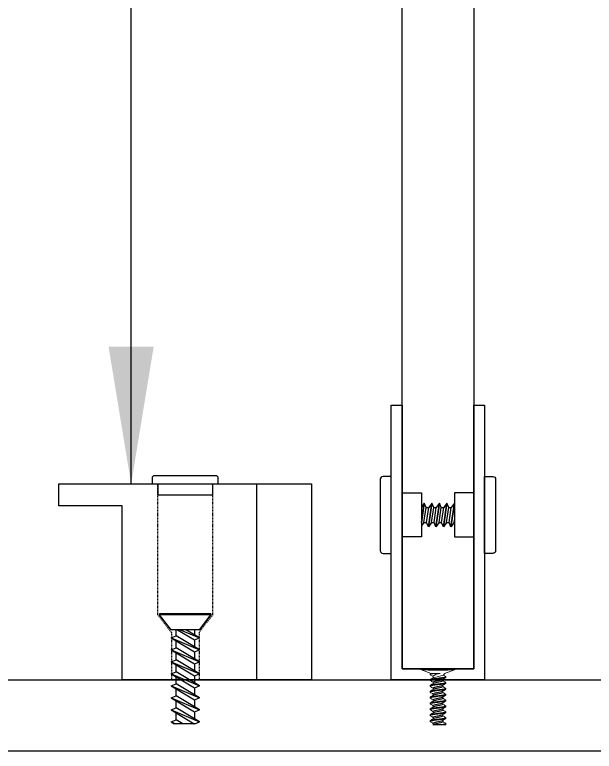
# Model space of a CAD drawing. Header units: inches. Extents: x 129892 to 140765, y 18172 to 24435.
# Drawn here: x 133963.4 to 134068.8, y 22512 to 22646 of the extents above; entities that cross this region are included whole.
import ezdxf

# ---------------------------------------------------------------- set-up
doc = ezdxf.new("R2010")
doc.units = ezdxf.units.IN
doc.header["$MEASUREMENT"] = 0
doc.linetypes.add('HIDDEN', pattern=[0.375, 0.25, -0.125])
doc.layers.add('01', color=7, linetype='Continuous')
doc.styles.add('JD', font='dim.shx', dxfattribs={"height": 35})
doc.dimstyles.new('JD DIM', dxfattribs={"dimtxt": 50, "dimasz": 15, "dimexe": 20, "dimexo": 20, "dimgap": 10, "dimtad": 1, "dimdec": 0, "dimtxsty": 'JD', "dimblk": 'OBLIQUE', "dimcen": 2.5, "dimclrd": 1, "dimclre": 1, "dimclrt": 1, "dimadec": 0, "dimazin": 0, "dimtfac": 1, "dimtdec": 0, "dimtofl": 0, "dimtmove": 0, "dimatfit": 3, "dimfxl": 0, "dimlwd": 25, "dimarcsym": 0})

# ---------------------------------------------------------------- blocks, each defined once
blk = doc.blocks.new('A$C7E8D36A7')
for p, q in [((7.95, 21.39), (7.5, 22.01)), ((7.5, 18), (7.5, 22)), ((7.5, 18), (7.5, 22)), ((8.75, 22.17), (8.41, 21.39)), ((9.39, 17.84), (8.75, 22.17)), ((8.75, 22.17), (9.39, 17.84)), ((9.32, 21.39), (8.75, 22.17)), ((10.12, 22.17), (9.78, 21.39)), ((10.76, 17.84), (10.12, 22.17)), ((10.12, 22.17), (10.76, 17.84)), ((10.69, 21.39), (10.12, 22.17)), ((11.49, 22.17), (11.15, 21.39)), ((12.13, 17.84), (11.49, 22.17)), ((11.49, 22.17), (12.13, 17.84)), ((12.06, 21.39), (11.49, 22.17)), ((12.85, 22.17), (12.52, 21.39)), ((13.49, 17.84), (12.85, 22.17)), ((12.85, 22.17), (13.49, 17.84)), ((13.42, 21.39), (12.85, 22.17)), ((13.5, 18), (13.5, 22)), ((8.02, 17.84), (7.5, 21.36)), ((7.5, 21.36), (8.02, 17.84)), ((7.95, 21.39), (8.41, 21.39)), ((7.95, 21.38), (8.36, 18.63)), ((8.41, 21.39), (8.81, 18.63)), ((9.32, 21.39), (9.78, 21.39)), ((9.32, 21.38), (9.73, 18.63)), ((9.78, 21.39), (10.18, 18.63)), ((10.69, 21.39), (11.15, 21.39)), ((10.69, 21.38), (11.1, 18.63)), ((11.15, 21.39), (11.55, 18.63)), ((12.06, 21.39), (12.52, 21.39)), ((12.06, 21.38), (12.47, 18.63)), ((12.52, 21.39), (12.92, 18.63)), ((13.42, 21.39), (13.5, 21.39)), ((13.43, 21.38), (13.5, 20.89)), ((8.02, 17.84), (7.5, 18.56)), ((8.36, 18.63), (8.02, 17.84)), ((8.36, 18.63), (8.81, 18.63)), ((9.39, 17.84), (8.81, 18.63)), ((9.73, 18.63), (9.39, 17.84)), ((9.73, 18.63), (10.18, 18.63)), ((10.76, 17.84), (10.18, 18.63)), ((11.1, 18.63), (10.76, 17.84)), ((11.1, 18.63), (11.55, 18.63)), ((12.13, 17.84), (11.55, 18.63)), ((12.47, 18.63), (12.13, 17.84)), ((12.47, 18.63), (12.92, 18.63)), ((13.49, 17.84), (12.92, 18.63)), ((13.5, 17.86), (13.49, 17.84))]:
    blk.add_line(p, q)
blk.add_lwpolyline([(4, 0), (4, 48), (17, 48), (17, 0), (19, 0), (19, 50), (2, 50), (2, 0)], close=True)
for points in [[(0, 13.5), (0, 26.5, -0.414214), (0.5, 27), (2, 27), (2, 13), (0.5, 13, -0.414214)], [(21, 13.5), (21, 26.5, 0.414214), (20.5, 27), (19, 27), (19, 13), (20.5, 13, 0.414214)]]:
    blk.add_lwpolyline(points, format="xyb", close=True)
for points in [[(4, 16), (7.5, 16), (7.5, 24), (4, 24)], [(17, 16), (13.5, 16), (13.5, 24), (17, 24)]]:
    blk.add_lwpolyline(points)
blk = doc.blocks.new('A$C71D55C7C')
at = {"color": 7, "linetype": 'Continuous', "lineweight": 15}
for p, q in [((0, 10), (1.78, 9.37)), ((4.22, 9.37), (6, 10)), ((1.57, 9.3), (1.57, 9.17)), ((1.57, 8.23), (1.57, 8.1)), ((1.68, 9.37), (1.65, 9.37)), ((1.68, 9.37), (2.46, 9.37)), ((2.46, 9.37), (3.38, 9.37)), ((3.86, 8.03), (3.86, 8.27)), ((4.43, 8.63), (4.43, 8.77)), ((1.57, 7.17), (1.57, 7.03)), ((2.14, 7.77), (2.14, 7.53)), ((3.86, 6.97), (3.86, 7.21)), ((4.43, 7.57), (4.43, 7.7)), ((1.57, 6.1), (1.57, 5.97)), ((2.14, 6.7), (2.14, 6.46)), ((2.14, 5.63), (2.14, 5.39)), ((3.86, 5.9), (3.86, 6.14)), ((4.43, 6.5), (4.43, 6.63)), ((4.43, 5.43), (4.43, 5.57)), ((1.57, 5.03), (1.57, 4.9)), ((2.14, 4.57), (2.14, 4.33)), ((3.86, 4.83), (3.86, 5.07)), ((4.43, 4.37), (4.43, 4.5)), ((1.57, 3.97), (1.57, 3.83)), ((1.57, 2.9), (1.57, 2.77)), ((2.14, 3.5), (2.14, 3.26)), ((3.86, 3.77), (3.86, 4.01)), ((3.86, 2.7), (3.86, 2.94)), ((4.43, 3.3), (4.43, 3.43)), ((1.57, 1.83), (1.57, 1.7)), ((2.14, 2.43), (2.14, 2.19)), ((2.14, 1.37), (2.14, 1.12)), ((3.86, 1.63), (3.86, 1.87)), ((4.43, 2.23), (4.43, 2.37)), ((1.57, 0.76), (1.57, 0.63)), ((2.14, 0.3), (2.14, 0.06)), ((3.86, 0.56), (3.86, 0.81)), ((4.43, 1.16), (4.43, 1.3)), ((4.43, 0.1), (4.43, 0.23))]:
    blk.add_line(p, q, dxfattribs=at)
blk.add_lwpolyline([(0.25, 10.2), (5.75, 10.2), (6, 10.1), (6, 10), (0, 10), (0, 10.1)], close=True)
for points in [[(1.23, 10), (4.77, 10)], [(4.29, 0), (2.05, 0)]]:
    blk.add_lwpolyline(points)
at = {"color": 7, "linetype": 'Continuous', "lineweight": 15, "flags": 128}
for points in [[(4.4, 7.73), (4.41, 7.73), (4.42, 7.72), (4.43, 7.71), (4.43, 7.71), (4.43, 7.7), (4.43, 7.69), (4.43, 7.69), (4.42, 7.68), (4.41, 7.67), (4.4, 7.67), (4.39, 7.66), (4.38, 7.65), (4.36, 7.65), (4.34, 7.64), (4.32, 7.63), (4.3, 7.63), (4.27, 7.62), (4.24, 7.61), (4.21, 7.6), (4.17, 7.59), (4.13, 7.59), (4.09, 7.58), (4.05, 7.57), (4.01, 7.56), (3.97, 7.56), (3.92, 7.55), (3.88, 7.54), (3.83, 7.54), (3.78, 7.53), (3.73, 7.52), (3.68, 7.52), (3.62, 7.51), (3.55, 7.5), (3.49, 7.49), (3.43, 7.49), (3.37, 7.48), (3.31, 7.47), (3.25, 7.46), (3.19, 7.46), (3.13, 7.45), (3.06, 7.44), (3, 7.43), (2.94, 7.42), (2.88, 7.42), (2.82, 7.41), (2.76, 7.4), (2.7, 7.4), (2.64, 7.39), (2.59, 7.38), (2.54, 7.37), (2.49, 7.37), (2.43, 7.36), (2.39, 7.36), (2.33, 7.35), (2.28, 7.34), (2.23, 7.34), (2.18, 7.33), (2.13, 7.32), (2.08, 7.32), (2.04, 7.31), (1.99, 7.3), (1.95, 7.29), (1.91, 7.29), (1.87, 7.28), (1.84, 7.27), (1.8, 7.26), (1.77, 7.26), (1.74, 7.25), (1.72, 7.24), (1.69, 7.24), (1.67, 7.23), (1.65, 7.22), (1.63, 7.21), (1.61, 7.21), (1.6, 7.2), (1.59, 7.19), (1.58, 7.19), (1.57, 7.18), (1.57, 7.17), (1.57, 7.17), (1.57, 7.17)], [(4.4, 6.66), (4.41, 6.66), (4.42, 6.65), (4.43, 6.65), (4.43, 6.64), (4.43, 6.63), (4.43, 6.63), (4.43, 6.62), (4.42, 6.61), (4.41, 6.61), (4.4, 6.6), (4.39, 6.59), (4.38, 6.59), (4.36, 6.58), (4.34, 6.57), (4.32, 6.57), (4.3, 6.56), (4.27, 6.55), (4.24, 6.54), (4.21, 6.53), (4.17, 6.53), (4.13, 6.52), (4.09, 6.51), (4.05, 6.5), (4.01, 6.5), (3.97, 6.49), (3.92, 6.48), (3.88, 6.48), (3.83, 6.47), (3.78, 6.46), (3.73, 6.46), (3.68, 6.45), (3.62, 6.44), (3.55, 6.43), (3.49, 6.43), (3.43, 6.42), (3.37, 6.41), (3.31, 6.4), (3.25, 6.4), (3.19, 6.39), (3.13, 6.38), (3.06, 6.37), (3, 6.37), (2.94, 6.36), (2.88, 6.35), (2.82, 6.34), (2.76, 6.34), (2.7, 6.33), (2.64, 6.32), (2.59, 6.31), (2.54, 6.31), (2.49, 6.3), (2.43, 6.3), (2.39, 6.29), (2.33, 6.28), (2.28, 6.28), (2.23, 6.27), (2.18, 6.26), (2.13, 6.26), (2.08, 6.25), (2.04, 6.24), (1.99, 6.23), (1.95, 6.23), (1.91, 6.22), (1.87, 6.21), (1.84, 6.21), (1.8, 6.2), (1.77, 6.19), (1.74, 6.18), (1.72, 6.18), (1.69, 6.17), (1.67, 6.16), (1.65, 6.16), (1.63, 6.15), (1.61, 6.14), (1.6, 6.13), (1.59, 6.13), (1.58, 6.12), (1.57, 6.11), (1.57, 6.11), (1.57, 6.1), (1.57, 6.1)], [(4.4, 5.6), (4.41, 5.59), (4.42, 5.59), (4.43, 5.58), (4.43, 5.57), (4.43, 5.57), (4.43, 5.56), (4.43, 5.55), (4.42, 5.55), (4.41, 5.54), (4.4, 5.53), (4.39, 5.53), (4.38, 5.52), (4.36, 5.51), (4.34, 5.51), (4.32, 5.5), (4.3, 5.49), (4.27, 5.48), (4.24, 5.48), (4.21, 5.47), (4.17, 5.46), (4.13, 5.45), (4.09, 5.44), (4.05, 5.44), (4.01, 5.43), (3.97, 5.42), (3.92, 5.42), (3.88, 5.41), (3.83, 5.4), (3.78, 5.4), (3.73, 5.39), (3.68, 5.38), (3.62, 5.38), (3.55, 5.37), (3.49, 5.36), (3.43, 5.35), (3.37, 5.35), (3.31, 5.34), (3.25, 5.33), (3.19, 5.32), (3.13, 5.31), (3.06, 5.31), (3, 5.3), (2.94, 5.29), (2.88, 5.28), (2.82, 5.28), (2.76, 5.27), (2.7, 5.26), (2.64, 5.25), (2.59, 5.25), (2.54, 5.24), (2.49, 5.23), (2.43, 5.23), (2.39, 5.22), (2.33, 5.22), (2.28, 5.21), (2.23, 5.2), (2.18, 5.2), (2.13, 5.19), (2.08, 5.18), (2.04, 5.18), (1.99, 5.17), (1.95, 5.16), (1.91, 5.15), (1.87, 5.15), (1.84, 5.14), (1.8, 5.13), (1.77, 5.12), (1.74, 5.12), (1.72, 5.11), (1.69, 5.1), (1.67, 5.1), (1.65, 5.09), (1.63, 5.08), (1.61, 5.07), (1.6, 5.07), (1.59, 5.06), (1.58, 5.05), (1.57, 5.05), (1.57, 5.04), (1.57, 5.03), (1.57, 5.03)], [(4.4, 4.53), (4.41, 4.53), (4.42, 4.52), (4.43, 4.51), (4.43, 4.51), (4.43, 4.5), (4.43, 4.49), (4.43, 4.49), (4.42, 4.48), (4.41, 4.47), (4.4, 4.47), (4.39, 4.46), (4.38, 4.45), (4.36, 4.45), (4.34, 4.44), (4.32, 4.43), (4.3, 4.42), (4.27, 4.42), (4.24, 4.41), (4.21, 4.4), (4.17, 4.39), (4.13, 4.39), (4.09, 4.38), (4.05, 4.37), (4.01, 4.36), (3.97, 4.36), (3.92, 4.35), (3.88, 4.34), (3.83, 4.34), (3.78, 4.33), (3.73, 4.32), (3.68, 4.32), (3.62, 4.31), (3.55, 4.3), (3.49, 4.29), (3.43, 4.29), (3.37, 4.28), (3.31, 4.27), (3.25, 4.26), (3.19, 4.26), (3.13, 4.25), (3.06, 4.24), (3, 4.23), (2.94, 4.22), (2.88, 4.22), (2.82, 4.21), (2.76, 4.2), (2.7, 4.2), (2.64, 4.19), (2.59, 4.18), (2.54, 4.17), (2.49, 4.17), (2.43, 4.16), (2.39, 4.16), (2.33, 4.15), (2.28, 4.14), (2.23, 4.14), (2.18, 4.13), (2.13, 4.12), (2.08, 4.12), (2.04, 4.11), (1.99, 4.1), (1.95, 4.09), (1.91, 4.09), (1.87, 4.08), (1.84, 4.07), (1.8, 4.06), (1.77, 4.06), (1.74, 4.05), (1.72, 4.04), (1.69, 4.04), (1.67, 4.03), (1.65, 4.02), (1.63, 4.01), (1.61, 4.01), (1.6, 4), (1.59, 3.99), (1.58, 3.99), (1.57, 3.98), (1.57, 3.97), (1.57, 3.97), (1.57, 3.97)], [(4.4, 3.46), (4.41, 3.46), (4.42, 3.45), (4.43, 3.45), (4.43, 3.44), (4.43, 3.43), (4.43, 3.43), (4.43, 3.42), (4.42, 3.41), (4.41, 3.41), (4.4, 3.4), (4.39, 3.39), (4.38, 3.39), (4.36, 3.38), (4.34, 3.37), (4.32, 3.37), (4.3, 3.36), (4.27, 3.35), (4.24, 3.34), (4.21, 3.33), (4.17, 3.33), (4.13, 3.32), (4.09, 3.31), (4.05, 3.3), (4.01, 3.3), (3.97, 3.29), (3.92, 3.28), (3.88, 3.28), (3.83, 3.27), (3.78, 3.26), (3.73, 3.26), (3.68, 3.25), (3.62, 3.24), (3.55, 3.23), (3.49, 3.23), (3.43, 3.22), (3.37, 3.21), (3.31, 3.2), (3.25, 3.2), (3.19, 3.19), (3.13, 3.18), (3.06, 3.17), (3, 3.17), (2.94, 3.16), (2.88, 3.15), (2.82, 3.14), (2.76, 3.14), (2.7, 3.13), (2.64, 3.12), (2.59, 3.11), (2.54, 3.11), (2.49, 3.1), (2.43, 3.1), (2.39, 3.09), (2.33, 3.08), (2.28, 3.08), (2.23, 3.07), (2.18, 3.06), (2.13, 3.06), (2.08, 3.05), (2.04, 3.04), (1.99, 3.03), (1.95, 3.03), (1.91, 3.02), (1.87, 3.01), (1.84, 3.01), (1.8, 3), (1.77, 2.99), (1.74, 2.98), (1.72, 2.98), (1.69, 2.97), (1.67, 2.96), (1.65, 2.96), (1.63, 2.95), (1.61, 2.94), (1.6, 2.93), (1.59, 2.93), (1.58, 2.92), (1.57, 2.91), (1.57, 2.91), (1.57, 2.9), (1.57, 2.9)], [(4.4, 2.4), (4.41, 2.39), (4.42, 2.39), (4.43, 2.38), (4.43, 2.37), (4.43, 2.37), (4.43, 2.36), (4.43, 2.35), (4.42, 2.35), (4.41, 2.34), (4.4, 2.33), (4.39, 2.33), (4.38, 2.32), (4.36, 2.31), (4.34, 2.31), (4.32, 2.3), (4.3, 2.29), (4.27, 2.28), (4.24, 2.28), (4.21, 2.27), (4.17, 2.26), (4.13, 2.25), (4.09, 2.24), (4.05, 2.24), (4.01, 2.23), (3.97, 2.22), (3.92, 2.22), (3.88, 2.21), (3.83, 2.2), (3.78, 2.2), (3.73, 2.19), (3.68, 2.18), (3.62, 2.17), (3.55, 2.17), (3.49, 2.16), (3.43, 2.15), (3.37, 2.14), (3.31, 2.14), (3.25, 2.13), (3.19, 2.12), (3.13, 2.11), (3.06, 2.11), (3, 2.1), (2.94, 2.09), (2.88, 2.08), (2.82, 2.08), (2.76, 2.07), (2.7, 2.06), (2.64, 2.05), (2.59, 2.05), (2.54, 2.04), (2.49, 2.03), (2.43, 2.03), (2.39, 2.02), (2.33, 2.02), (2.28, 2.01), (2.23, 2), (2.18, 2), (2.13, 1.99), (2.08, 1.98), (2.04, 1.97), (1.99, 1.97), (1.95, 1.96), (1.91, 1.95), (1.87, 1.95), (1.84, 1.94), (1.8, 1.93), (1.77, 1.92), (1.74, 1.92), (1.72, 1.91), (1.69, 1.9), (1.67, 1.9), (1.65, 1.89), (1.63, 1.88), (1.61, 1.87), (1.6, 1.87), (1.59, 1.86), (1.58, 1.85), (1.57, 1.84), (1.57, 1.84), (1.57, 1.83), (1.57, 1.83)], [(4.4, 1.33), (4.41, 1.33), (4.42, 1.32), (4.43, 1.31), (4.43, 1.3), (4.43, 1.3), (4.43, 1.29), (4.43, 1.29), (4.42, 1.28), (4.41, 1.27), (4.4, 1.27), (4.39, 1.26), (4.38, 1.25), (4.36, 1.25), (4.34, 1.24), (4.32, 1.23), (4.3, 1.22), (4.27, 1.22), (4.24, 1.21), (4.21, 1.2), (4.17, 1.19), (4.13, 1.19), (4.09, 1.18), (4.05, 1.17), (4.01, 1.16), (3.97, 1.16), (3.92, 1.15), (3.88, 1.14), (3.83, 1.14), (3.78, 1.13), (3.73, 1.12), (3.68, 1.12), (3.62, 1.11), (3.55, 1.1), (3.49, 1.09), (3.43, 1.09), (3.37, 1.08), (3.31, 1.07), (3.25, 1.06), (3.19, 1.06), (3.13, 1.05), (3.06, 1.04), (3, 1.03), (2.94, 1.02), (2.88, 1.02), (2.82, 1.01), (2.76, 1), (2.7, 0.99), (2.64, 0.99), (2.59, 0.98), (2.54, 0.97), (2.49, 0.97), (2.43, 0.96), (2.39, 0.96), (2.33, 0.95), (2.28, 0.94), (2.23, 0.94), (2.18, 0.93), (2.13, 0.92), (2.08, 0.92), (2.04, 0.91), (1.99, 0.9), (1.95, 0.89), (1.91, 0.89), (1.87, 0.88), (1.84, 0.87), (1.8, 0.86), (1.77, 0.86), (1.74, 0.85), (1.72, 0.84), (1.69, 0.84), (1.67, 0.83), (1.65, 0.82), (1.63, 0.81), (1.61, 0.81), (1.6, 0.8), (1.59, 0.79), (1.58, 0.78), (1.57, 0.78), (1.57, 0.77), (1.57, 0.76), (1.57, 0.76)], [(4.4, 0.26), (4.41, 0.26), (4.42, 0.25), (4.43, 0.24), (4.43, 0.24), (4.43, 0.23), (4.43, 0.23), (4.43, 0.22), (4.42, 0.21), (4.41, 0.21), (4.4, 0.2), (4.39, 0.19), (4.38, 0.19), (4.36, 0.18), (4.34, 0.17), (4.32, 0.16), (4.3, 0.16), (4.27, 0.15), (4.24, 0.14), (4.21, 0.13), (4.17, 0.13), (4.13, 0.12), (4.09, 0.11), (4.05, 0.1), (4.01, 0.1), (3.97, 0.09), (3.92, 0.08), (3.88, 0.08), (3.83, 0.07), (3.78, 0.06), (3.73, 0.06), (3.68, 0.05), (3.62, 0.04), (3.55, 0.03), (3.49, 0.03), (3.43, 0.02), (3.37, 0.01), (3.31, 0), (3.28, 0)]]:
    blk.add_lwpolyline(points, dxfattribs=at)
at = {"color": 7, "linetype": 'Continuous', "lineweight": 15}
for centre, radius, start, end in [((-37.3, 75.36), 76.63, 300.5045, 300.555), ((-24.23, -34.79), 50.95, 58.9272, 59.5471), ((-20.82, 46.45), 44.28, 300.4197, 301.2933), ((-21.75, -31.68), 46.1, 58.7762, 59.5701), ((3.54, 6.89), 2.48, 93.6914, 126.6294), ((0.65, 8.39), 1.49, 7.6247, 19.3637), ((-1.49, 29.32), 21.03, 280.045, 285.1333), ((25.87, -27.98), 42.41, 120.4042, 121.3447), ((27.75, 47.48), 46.1, 238.7762, 239.5701), ((5.35, 8.39), 1.49, 139, 154.9602), ((32.59, 56.7), 55.58, 239.0528, 239.5317), ((-19.87, 43.78), 42.41, 300.4042, 301.3446), ((-22.03, -33.22), 46.64, 58.7808, 59.5655), ((26.29, -29.76), 43.24, 120.4132, 121.3357), ((28.03, 46.87), 46.64, 238.7807, 239.5655), ((-20.39, 43.58), 43.43, 300.4151, 301.3337), ((-22.03, -34.28), 46.64, 58.7808, 59.5655), ((-20.39, 42.52), 43.43, 300.4152, 301.3336), ((26.39, -30.99), 43.43, 120.4152, 121.3336), ((26.38, -32.04), 43.41, 120.4151, 121.3338), ((28.03, 45.81), 46.64, 238.7807, 239.5655), ((-22.03, -35.34), 46.63, 58.7807, 59.5656), ((-20.39, 41.44), 43.42, 300.4151, 301.3338), ((26.39, -33.11), 43.42, 120.4152, 121.3337), ((28.03, 44.74), 46.63, 238.7807, 239.5655), ((-22.03, -36.42), 46.65, 58.7809, 59.5655), ((-20.39, 40.38), 43.42, 300.4151, 301.3338), ((-22.03, -37.49), 46.65, 58.7809, 59.5655), ((26.39, -34.18), 43.42, 120.4152, 121.3337), ((28.03, 43.67), 46.63, 238.7807, 239.5655), ((28.03, 42.6), 46.63, 238.7807, 239.5655), ((-20.39, 39.31), 43.42, 300.4151, 301.3338), ((-22.03, -38.55), 46.65, 58.7809, 59.5655), ((26.39, -35.25), 43.42, 120.4152, 121.3337), ((28.03, 41.54), 46.63, 238.7807, 239.5655), ((-20.39, 38.24), 43.42, 300.4151, 301.3338), ((-22.03, -39.62), 46.65, 58.7809, 59.5655), ((-20.39, 37.17), 43.42, 301.1102, 301.3338), ((26.39, -36.31), 43.42, 120.4152, 121.3337), ((28.03, 40.47), 46.63, 238.7807, 239.5655), ((26.39, -37.38), 43.42, 120.4152, 120.5856)]:
    blk.add_arc(centre, radius, start, end, dxfattribs=at)
for points, knots in [([(2.46, 9.37), (2.31, 9.35), (2.17, 9.33), (1.92, 9.29), (1.82, 9.27), (1.66, 9.23), (1.6, 9.21), (1.56, 9.17), (1.56, 9.15), (1.59, 9.13)], [0, 0, 0, 0, 0.25, 0.25, 0.5, 0.5, 0.75, 0.75, 1, 1, 1, 1]), ([(4.43, 8.77), (4.43, 8.75), (4.4, 8.72), (4.25, 8.68), (4.14, 8.65), (3.94, 8.62), (3.87, 8.61), (3.72, 8.59), (3.64, 8.58), (3.38, 8.55), (3.19, 8.52), (2.81, 8.47), (2.62, 8.45), (2.36, 8.42), (2.28, 8.41), (2.13, 8.39), (2.06, 8.38), (1.86, 8.35), (1.75, 8.32), (1.6, 8.27), (1.57, 8.25), (1.57, 8.23)], [0, 0, 0, 0, 0.125, 0.125, 0.25, 0.25, 0.3125, 0.3125, 0.375, 0.375, 0.5, 0.5, 0.625, 0.625, 0.6875, 0.6875, 0.75, 0.75, 0.875, 0.875, 1, 1, 1, 1]), ([(4.43, 8.63), (4.43, 8.61), (4.39, 8.59), (4.23, 8.54), (4.1, 8.51), (3.81, 8.46), (3.64, 8.44), (3.26, 8.4), (3.05, 8.37), (2.65, 8.32), (2.45, 8.3), (2.12, 8.26), (1.96, 8.23), (1.72, 8.18), (1.64, 8.16), (1.56, 8.11), (1.55, 8.09), (1.59, 8.07)], [0, 0, 0, 0, 0.125, 0.125, 0.25, 0.25, 0.375, 0.375, 0.5, 0.5, 0.625, 0.625, 0.75, 0.75, 0.875, 0.875, 1, 1, 1, 1]), ([(3.81, 8.24), (3.8, 8.24), (3.79, 8.23), (3.77, 8.22), (3.75, 8.21), (3.73, 8.2), (3.7, 8.19), (3.67, 8.18), (3.64, 8.17), (3.6, 8.16), (3.57, 8.15), (3.53, 8.14), (3.5, 8.14), (3.46, 8.13), (3.42, 8.12), (3.38, 8.11), (3.34, 8.1), (3.29, 8.09), (3.25, 8.08), (3.2, 8.07), (3.15, 8.06), (3.1, 8.05), (3.05, 8.04), (3, 8.03), (2.95, 8.02), (2.9, 8.01), (2.86, 8), (2.81, 7.99), (2.76, 7.98), (2.72, 7.97), (2.67, 7.96), (2.63, 7.96), (2.59, 7.95), (2.55, 7.94), (2.51, 7.93), (2.47, 7.92), (2.43, 7.91), (2.4, 7.9), (2.36, 7.89), (2.33, 7.88), (2.3, 7.87), (2.28, 7.86), (2.25, 7.85), (2.23, 7.84), (2.21, 7.83), (2.19, 7.82), (2.18, 7.81), (2.16, 7.8), (2.15, 7.79), (2.15, 7.78), (2.14, 7.77), (2.14, 7.77), (2.14, 7.77)], [0, 0, 0, 0, 0.015027, 0.035073, 0.056128, 0.077201, 0.098252, 0.119243, 0.140134, 0.160888, 0.180539, 0.200002, 0.21925, 0.238259, 0.257019, 0.275892, 0.295017, 0.314372, 0.334863, 0.355543, 0.376377, 0.397327, 0.418355, 0.439423, 0.459535, 0.479612, 0.49962, 0.519527, 0.5393, 0.558909, 0.578323, 0.597517, 0.61736, 0.636998, 0.656867, 0.677003, 0.697377, 0.717959, 0.737767, 0.757701, 0.777729, 0.797817, 0.817931, 0.838038, 0.858101, 0.878089, 0.89891, 0.919574, 0.940047, 0.960295, 0.980289, 1, 1, 1, 1]), ([(4.4, 8.8), (4.41, 8.8), (4.41, 8.79), (4.42, 8.79), (4.43, 8.78), (4.43, 8.77), (4.43, 8.77), (4.43, 8.77)], [0, 0, 0, 0, 0.162479, 0.37481, 0.585282, 0.79373, 1, 1, 1, 1]), ([(4.43, 7.57), (4.43, 7.55), (4.4, 7.52), (4.25, 7.48), (4.14, 7.45), (3.94, 7.42), (3.87, 7.41), (3.72, 7.39), (3.64, 7.38), (3.38, 7.35), (3.19, 7.32), (2.81, 7.27), (2.62, 7.25), (2.36, 7.22), (2.28, 7.21), (2.13, 7.19), (2.06, 7.18), (1.86, 7.15), (1.75, 7.12), (1.6, 7.07), (1.57, 7.05), (1.57, 7.03)], [0, 0, 0, 0, 0.125, 0.125, 0.25, 0.25, 0.3125, 0.3125, 0.375, 0.375, 0.5, 0.5, 0.625, 0.625, 0.6875, 0.6875, 0.75, 0.75, 0.875, 0.875, 1, 1, 1, 1]), ([(3.81, 7.18), (3.8, 7.17), (3.79, 7.17), (3.77, 7.16), (3.75, 7.15), (3.73, 7.14), (3.7, 7.13), (3.67, 7.12), (3.64, 7.11), (3.6, 7.1), (3.57, 7.09), (3.53, 7.08), (3.5, 7.07), (3.46, 7.06), (3.42, 7.05), (3.38, 7.04), (3.34, 7.04), (3.29, 7.03), (3.25, 7.02), (3.2, 7.01), (3.15, 7), (3.1, 6.99), (3.05, 6.98), (3, 6.97), (2.95, 6.96), (2.9, 6.95), (2.86, 6.94), (2.81, 6.93), (2.76, 6.92), (2.72, 6.91), (2.67, 6.9), (2.63, 6.89), (2.59, 6.88), (2.55, 6.87), (2.51, 6.86), (2.47, 6.85), (2.43, 6.84), (2.4, 6.83), (2.36, 6.82), (2.33, 6.82), (2.3, 6.81), (2.28, 6.8), (2.25, 6.79), (2.23, 6.78), (2.21, 6.77), (2.19, 6.76), (2.18, 6.75), (2.16, 6.74), (2.15, 6.73), (2.15, 6.72), (2.14, 6.71), (2.14, 6.7), (2.14, 6.7)], [0, 0, 0, 0, 0.015022, 0.035067, 0.056123, 0.077196, 0.098247, 0.119238, 0.140129, 0.160884, 0.180534, 0.199997, 0.219246, 0.238254, 0.257015, 0.275888, 0.295014, 0.314368, 0.334859, 0.35554, 0.376373, 0.397323, 0.418352, 0.43942, 0.459532, 0.479609, 0.499618, 0.519525, 0.539298, 0.558906, 0.578321, 0.597515, 0.617358, 0.636996, 0.656865, 0.677001, 0.697376, 0.717957, 0.737765, 0.757699, 0.777727, 0.797816, 0.81793, 0.838037, 0.858101, 0.878088, 0.898909, 0.919573, 0.940046, 0.960295, 0.980289, 1, 1, 1, 1]), ([(3.86, 8.03), (3.86, 8.03), (3.86, 8.02), (3.85, 8.02), (3.85, 8.01), (3.84, 8), (3.82, 7.99), (3.81, 7.98), (3.79, 7.97), (3.77, 7.96), (3.75, 7.95), (3.73, 7.94), (3.7, 7.93), (3.67, 7.92), (3.64, 7.91), (3.6, 7.9), (3.57, 7.89), (3.53, 7.88), (3.5, 7.87), (3.46, 7.86), (3.42, 7.85), (3.38, 7.84), (3.34, 7.84), (3.29, 7.83), (3.25, 7.82), (3.2, 7.81), (3.15, 7.8), (3.1, 7.79), (3.05, 7.78), (3, 7.77), (2.95, 7.76), (2.9, 7.75), (2.86, 7.74), (2.81, 7.73), (2.76, 7.72), (2.72, 7.71), (2.67, 7.7), (2.63, 7.69), (2.59, 7.68), (2.55, 7.67), (2.51, 7.66), (2.47, 7.65), (2.43, 7.64), (2.4, 7.63), (2.36, 7.62), (2.33, 7.62), (2.3, 7.61), (2.28, 7.6), (2.25, 7.59), (2.23, 7.58), (2.21, 7.57), (2.2, 7.56), (2.19, 7.56), (2.19, 7.56)], [0, 0, 0, 0, 0.018809, 0.037876, 0.057178, 0.076688, 0.096379, 0.116219, 0.136178, 0.156223, 0.177278, 0.198351, 0.219402, 0.240393, 0.261284, 0.282037, 0.301688, 0.321151, 0.340399, 0.359407, 0.378167, 0.39704, 0.416165, 0.435519, 0.45601, 0.47669, 0.497523, 0.518473, 0.539501, 0.560569, 0.58068, 0.600757, 0.620765, 0.640672, 0.660445, 0.680053, 0.699467, 0.718661, 0.738503, 0.758141, 0.77801, 0.798146, 0.81852, 0.839101, 0.858909, 0.878842, 0.89887, 0.918958, 0.939072, 0.959178, 0.979242, 0.999229, 1, 1, 1, 1]), ([(3.86, 6.97), (3.86, 6.96), (3.86, 6.96), (3.85, 6.95), (3.85, 6.94), (3.84, 6.93), (3.82, 6.92), (3.81, 6.91), (3.79, 6.9), (3.77, 6.89), (3.75, 6.88), (3.73, 6.87), (3.7, 6.86), (3.67, 6.85), (3.64, 6.84), (3.6, 6.83), (3.57, 6.82), (3.53, 6.81), (3.5, 6.8), (3.46, 6.79), (3.42, 6.79), (3.38, 6.78), (3.34, 6.77), (3.29, 6.76), (3.25, 6.75), (3.2, 6.74), (3.15, 6.73), (3.1, 6.72), (3.05, 6.71), (3, 6.7), (2.95, 6.69), (2.9, 6.68), (2.86, 6.67), (2.81, 6.66), (2.76, 6.65), (2.72, 6.64), (2.67, 6.63), (2.63, 6.62), (2.59, 6.61), (2.55, 6.61), (2.51, 6.6), (2.47, 6.59), (2.43, 6.58), (2.4, 6.57), (2.36, 6.56), (2.33, 6.55), (2.3, 6.54), (2.28, 6.53), (2.25, 6.52), (2.23, 6.51), (2.21, 6.5), (2.2, 6.49), (2.19, 6.49), (2.19, 6.49)], [0, 0, 0, 0, 0.018809, 0.037877, 0.057179, 0.076689, 0.096379, 0.11622, 0.136179, 0.156224, 0.177279, 0.198352, 0.219403, 0.240394, 0.261285, 0.282039, 0.301689, 0.321152, 0.340401, 0.359409, 0.378169, 0.397041, 0.416167, 0.435521, 0.456012, 0.476692, 0.497525, 0.518475, 0.539504, 0.560572, 0.580683, 0.60076, 0.620768, 0.640675, 0.660448, 0.680056, 0.699471, 0.718664, 0.738507, 0.758145, 0.778013, 0.798149, 0.818524, 0.839105, 0.858913, 0.878847, 0.898874, 0.918963, 0.939077, 0.959183, 0.979247, 0.999234, 1, 1, 1, 1]), ([(4.43, 6.5), (4.43, 6.48), (4.4, 6.46), (4.25, 6.41), (4.14, 6.39), (3.94, 6.35), (3.87, 6.34), (3.72, 6.32), (3.64, 6.31), (3.38, 6.28), (3.19, 6.26), (2.81, 6.21), (2.62, 6.18), (2.36, 6.15), (2.28, 6.14), (2.13, 6.12), (2.06, 6.11), (1.86, 6.08), (1.75, 6.05), (1.6, 6.01), (1.57, 5.98), (1.57, 5.97)], [0, 0, 0, 0, 0.125, 0.125, 0.25, 0.25, 0.3125, 0.3125, 0.375, 0.375, 0.5, 0.5, 0.625, 0.625, 0.6875, 0.6875, 0.75, 0.75, 0.875, 0.875, 1, 1, 1, 1]), ([(4.43, 5.43), (4.43, 5.41), (4.4, 5.39), (4.25, 5.34), (4.14, 5.32), (3.94, 5.29), (3.87, 5.27), (3.72, 5.25), (3.64, 5.24), (3.38, 5.21), (3.19, 5.19), (2.81, 5.14), (2.62, 5.12), (2.36, 5.09), (2.28, 5.08), (2.13, 5.06), (2.06, 5.05), (1.86, 5.01), (1.75, 4.99), (1.6, 4.94), (1.57, 4.92), (1.57, 4.9)], [0, 0, 0, 0, 0.125, 0.125, 0.25, 0.25, 0.3125, 0.3125, 0.375, 0.375, 0.5, 0.5, 0.625, 0.625, 0.6875, 0.6875, 0.75, 0.75, 0.875, 0.875, 1, 1, 1, 1]), ([(3.81, 6.11), (3.8, 6.11), (3.79, 6.1), (3.77, 6.09), (3.75, 6.08), (3.73, 6.07), (3.7, 6.06), (3.67, 6.05), (3.64, 6.04), (3.6, 6.03), (3.57, 6.02), (3.53, 6.01), (3.5, 6), (3.46, 5.99), (3.42, 5.99), (3.38, 5.98), (3.34, 5.97), (3.29, 5.96), (3.25, 5.95), (3.2, 5.94), (3.15, 5.93), (3.1, 5.92), (3.05, 5.91), (3, 5.9), (2.95, 5.89), (2.9, 5.88), (2.86, 5.87), (2.81, 5.86), (2.76, 5.85), (2.72, 5.84), (2.67, 5.83), (2.63, 5.82), (2.59, 5.81), (2.55, 5.81), (2.51, 5.8), (2.47, 5.79), (2.43, 5.78), (2.4, 5.77), (2.36, 5.76), (2.33, 5.75), (2.3, 5.74), (2.28, 5.73), (2.25, 5.72), (2.23, 5.71), (2.21, 5.7), (2.19, 5.69), (2.18, 5.68), (2.16, 5.67), (2.15, 5.66), (2.15, 5.65), (2.14, 5.64), (2.14, 5.63), (2.14, 5.63)], [0, 0, 0, 0, 0.015022, 0.035068, 0.056123, 0.077196, 0.098248, 0.119238, 0.14013, 0.160884, 0.180534, 0.199998, 0.219246, 0.238255, 0.257015, 0.275888, 0.295014, 0.314368, 0.33486, 0.35554, 0.376373, 0.397323, 0.418352, 0.439421, 0.459532, 0.479609, 0.499618, 0.519525, 0.539298, 0.558906, 0.578321, 0.597515, 0.617358, 0.636996, 0.656865, 0.677001, 0.697376, 0.717957, 0.737765, 0.757699, 0.777727, 0.797816, 0.81793, 0.838037, 0.858101, 0.878088, 0.898909, 0.919574, 0.940046, 0.960295, 0.980289, 1, 1, 1, 1]), ([(3.86, 5.9), (3.86, 5.9), (3.86, 5.89), (3.85, 5.88), (3.85, 5.87), (3.84, 5.86), (3.82, 5.85), (3.81, 5.84), (3.79, 5.83), (3.77, 5.82), (3.75, 5.81), (3.73, 5.8), (3.7, 5.79), (3.67, 5.78), (3.64, 5.77), (3.6, 5.76), (3.57, 5.75), (3.53, 5.74), (3.5, 5.74), (3.46, 5.73), (3.42, 5.72), (3.38, 5.71), (3.34, 5.7), (3.29, 5.69), (3.25, 5.68), (3.2, 5.67), (3.15, 5.66), (3.1, 5.65), (3.05, 5.64), (3, 5.63), (2.95, 5.62), (2.9, 5.61), (2.86, 5.6), (2.81, 5.59), (2.76, 5.58), (2.72, 5.57), (2.67, 5.56), (2.63, 5.56), (2.59, 5.55), (2.55, 5.54), (2.51, 5.53), (2.47, 5.52), (2.43, 5.51), (2.4, 5.5), (2.36, 5.49), (2.33, 5.48), (2.3, 5.47), (2.28, 5.46), (2.25, 5.45), (2.23, 5.44), (2.21, 5.43), (2.2, 5.42), (2.19, 5.42), (2.19, 5.42)], [0, 0, 0, 0, 0.018809, 0.037877, 0.057179, 0.076689, 0.096379, 0.11622, 0.136179, 0.156224, 0.177279, 0.198352, 0.219403, 0.240394, 0.261285, 0.282039, 0.301689, 0.321152, 0.340401, 0.359409, 0.378169, 0.397041, 0.416167, 0.435521, 0.456012, 0.476692, 0.497525, 0.518475, 0.539504, 0.560572, 0.580683, 0.60076, 0.620768, 0.640675, 0.660448, 0.680056, 0.699471, 0.718664, 0.738507, 0.758145, 0.778013, 0.798149, 0.818524, 0.839105, 0.858913, 0.878847, 0.898874, 0.918963, 0.939077, 0.959183, 0.979247, 0.999234, 1, 1, 1, 1]), ([(4.43, 4.37), (4.43, 4.35), (4.4, 4.32), (4.25, 4.28), (4.14, 4.25), (3.94, 4.22), (3.87, 4.21), (3.72, 4.19), (3.64, 4.18), (3.38, 4.15), (3.19, 4.12), (2.81, 4.07), (2.62, 4.05), (2.36, 4.02), (2.28, 4.01), (2.13, 3.99), (2.06, 3.98), (1.86, 3.95), (1.75, 3.92), (1.6, 3.87), (1.57, 3.85), (1.57, 3.83)], [0, 0, 0, 0, 0.125, 0.125, 0.25, 0.25, 0.3125, 0.3125, 0.375, 0.375, 0.5, 0.5, 0.625, 0.625, 0.6875, 0.6875, 0.75, 0.75, 0.875, 0.875, 1, 1, 1, 1]), ([(3.81, 5.04), (3.8, 5.04), (3.79, 5.03), (3.77, 5.02), (3.75, 5.01), (3.73, 5), (3.7, 4.99), (3.67, 4.98), (3.64, 4.97), (3.6, 4.96), (3.57, 4.95), (3.53, 4.94), (3.5, 4.94), (3.46, 4.93), (3.42, 4.92), (3.38, 4.91), (3.34, 4.9), (3.29, 4.89), (3.25, 4.88), (3.2, 4.87), (3.15, 4.86), (3.1, 4.85), (3.05, 4.84), (3, 4.83), (2.95, 4.82), (2.9, 4.81), (2.86, 4.8), (2.81, 4.79), (2.76, 4.78), (2.72, 4.77), (2.67, 4.76), (2.63, 4.76), (2.59, 4.75), (2.55, 4.74), (2.51, 4.73), (2.47, 4.72), (2.43, 4.71), (2.4, 4.7), (2.36, 4.69), (2.33, 4.68), (2.3, 4.67), (2.28, 4.66), (2.25, 4.65), (2.23, 4.64), (2.21, 4.63), (2.19, 4.62), (2.18, 4.61), (2.16, 4.6), (2.15, 4.59), (2.15, 4.58), (2.14, 4.57), (2.14, 4.57), (2.14, 4.57)], [0, 0, 0, 0, 0.015022, 0.035068, 0.056123, 0.077196, 0.098248, 0.119238, 0.14013, 0.160884, 0.180534, 0.199998, 0.219246, 0.238255, 0.257015, 0.275888, 0.295014, 0.314368, 0.33486, 0.35554, 0.376373, 0.397323, 0.418352, 0.439421, 0.459532, 0.479609, 0.499618, 0.519525, 0.539298, 0.558906, 0.578321, 0.597515, 0.617358, 0.636996, 0.656865, 0.677001, 0.697376, 0.717957, 0.737765, 0.7577, 0.777727, 0.797816, 0.81793, 0.838037, 0.858101, 0.878088, 0.898909, 0.919574, 0.940046, 0.960295, 0.980289, 1, 1, 1, 1]), ([(3.86, 4.83), (3.86, 4.83), (3.86, 4.82), (3.85, 4.82), (3.85, 4.81), (3.84, 4.8), (3.82, 4.79), (3.81, 4.78), (3.79, 4.77), (3.77, 4.76), (3.75, 4.75), (3.73, 4.74), (3.7, 4.73), (3.67, 4.72), (3.64, 4.71), (3.6, 4.7), (3.57, 4.69), (3.53, 4.68), (3.5, 4.67), (3.46, 4.66), (3.42, 4.65), (3.38, 4.64), (3.34, 4.64), (3.29, 4.63), (3.25, 4.62), (3.2, 4.61), (3.15, 4.6), (3.1, 4.59), (3.05, 4.58), (3, 4.57), (2.95, 4.56), (2.9, 4.55), (2.86, 4.54), (2.81, 4.53), (2.76, 4.52), (2.72, 4.51), (2.67, 4.5), (2.63, 4.49), (2.59, 4.48), (2.55, 4.47), (2.51, 4.46), (2.47, 4.45), (2.43, 4.44), (2.4, 4.43), (2.36, 4.42), (2.33, 4.42), (2.3, 4.41), (2.28, 4.4), (2.25, 4.39), (2.23, 4.38), (2.21, 4.37), (2.2, 4.36), (2.19, 4.36), (2.19, 4.36)], [0, 0, 0, 0, 0.018809, 0.037877, 0.057179, 0.076689, 0.096379, 0.11622, 0.136179, 0.156224, 0.177279, 0.198352, 0.219403, 0.240394, 0.261285, 0.282039, 0.301689, 0.321152, 0.340401, 0.359409, 0.378169, 0.397041, 0.416167, 0.435521, 0.456012, 0.476692, 0.497525, 0.518475, 0.539504, 0.560572, 0.580683, 0.60076, 0.620768, 0.640675, 0.660448, 0.680056, 0.699471, 0.718664, 0.738507, 0.758145, 0.778013, 0.798149, 0.818524, 0.839105, 0.858913, 0.878847, 0.898874, 0.918963, 0.939077, 0.959183, 0.979247, 0.999234, 1, 1, 1, 1]), ([(4.43, 3.3), (4.43, 3.28), (4.4, 3.26), (4.25, 3.21), (4.14, 3.19), (3.94, 3.15), (3.87, 3.14), (3.72, 3.12), (3.64, 3.11), (3.38, 3.08), (3.19, 3.06), (2.81, 3.01), (2.62, 2.98), (2.36, 2.95), (2.28, 2.94), (2.13, 2.92), (2.06, 2.91), (1.86, 2.88), (1.75, 2.85), (1.6, 2.81), (1.57, 2.78), (1.57, 2.77)], [0, 0, 0, 0, 0.125, 0.125, 0.25, 0.25, 0.3125, 0.3125, 0.375, 0.375, 0.5, 0.5, 0.625, 0.625, 0.6875, 0.6875, 0.75, 0.75, 0.875, 0.875, 1, 1, 1, 1]), ([(3.81, 3.98), (3.8, 3.97), (3.79, 3.97), (3.77, 3.96), (3.75, 3.95), (3.73, 3.94), (3.7, 3.93), (3.67, 3.92), (3.64, 3.91), (3.6, 3.9), (3.57, 3.89), (3.53, 3.88), (3.5, 3.87), (3.46, 3.86), (3.42, 3.85), (3.38, 3.84), (3.34, 3.84), (3.29, 3.83), (3.25, 3.82), (3.2, 3.81), (3.15, 3.8), (3.1, 3.79), (3.05, 3.78), (3, 3.77), (2.95, 3.76), (2.9, 3.75), (2.86, 3.74), (2.81, 3.73), (2.76, 3.72), (2.72, 3.71), (2.67, 3.7), (2.63, 3.69), (2.59, 3.68), (2.55, 3.67), (2.51, 3.66), (2.47, 3.65), (2.43, 3.64), (2.4, 3.63), (2.36, 3.62), (2.33, 3.62), (2.3, 3.61), (2.28, 3.6), (2.25, 3.59), (2.23, 3.58), (2.21, 3.57), (2.19, 3.56), (2.18, 3.55), (2.16, 3.54), (2.15, 3.53), (2.15, 3.52), (2.14, 3.51), (2.14, 3.5), (2.14, 3.5)], [0, 0, 0, 0, 0.015022, 0.035068, 0.056123, 0.077196, 0.098248, 0.119238, 0.14013, 0.160884, 0.180534, 0.199998, 0.219246, 0.238255, 0.257015, 0.275888, 0.295014, 0.314368, 0.33486, 0.35554, 0.376373, 0.397324, 0.418352, 0.439421, 0.459532, 0.479609, 0.499618, 0.519525, 0.539298, 0.558906, 0.578321, 0.597515, 0.617358, 0.636996, 0.656865, 0.677001, 0.697376, 0.717957, 0.737765, 0.757699, 0.777727, 0.797816, 0.81793, 0.838037, 0.858101, 0.878088, 0.898909, 0.919574, 0.940046, 0.960295, 0.980289, 1, 1, 1, 1]), ([(3.81, 2.91), (3.8, 2.91), (3.79, 2.9), (3.77, 2.89), (3.75, 2.88), (3.73, 2.87), (3.7, 2.86), (3.67, 2.85), (3.64, 2.84), (3.6, 2.83), (3.57, 2.82), (3.53, 2.81), (3.5, 2.8), (3.46, 2.79), (3.42, 2.79), (3.38, 2.78), (3.34, 2.77), (3.29, 2.76), (3.25, 2.75), (3.2, 2.74), (3.15, 2.73), (3.1, 2.72), (3.05, 2.71), (3, 2.7), (2.95, 2.69), (2.9, 2.68), (2.86, 2.67), (2.81, 2.66), (2.76, 2.65), (2.72, 2.64), (2.67, 2.63), (2.63, 2.62), (2.59, 2.61), (2.55, 2.6), (2.51, 2.6), (2.47, 2.59), (2.43, 2.58), (2.4, 2.57), (2.36, 2.56), (2.33, 2.55), (2.3, 2.54), (2.28, 2.53), (2.25, 2.52), (2.23, 2.51), (2.21, 2.5), (2.19, 2.49), (2.18, 2.48), (2.16, 2.47), (2.15, 2.46), (2.15, 2.45), (2.14, 2.44), (2.14, 2.43), (2.14, 2.43)], [0, 0, 0, 0, 0.015022, 0.035068, 0.056123, 0.077196, 0.098248, 0.119238, 0.14013, 0.160884, 0.180534, 0.199998, 0.219246, 0.238255, 0.257015, 0.275888, 0.295014, 0.314368, 0.33486, 0.35554, 0.376373, 0.397324, 0.418352, 0.439421, 0.459532, 0.479609, 0.499618, 0.519525, 0.539298, 0.558906, 0.578321, 0.597515, 0.617358, 0.636996, 0.656865, 0.677001, 0.697376, 0.717957, 0.737765, 0.757699, 0.777727, 0.797816, 0.81793, 0.838037, 0.858101, 0.878088, 0.898909, 0.919574, 0.940046, 0.960295, 0.980289, 1, 1, 1, 1]), ([(3.86, 3.77), (3.86, 3.76), (3.86, 3.76), (3.85, 3.75), (3.85, 3.74), (3.84, 3.73), (3.82, 3.72), (3.81, 3.71), (3.79, 3.7), (3.77, 3.69), (3.75, 3.68), (3.73, 3.67), (3.7, 3.66), (3.67, 3.65), (3.64, 3.64), (3.6, 3.63), (3.57, 3.62), (3.53, 3.61), (3.5, 3.6), (3.46, 3.59), (3.42, 3.59), (3.38, 3.58), (3.34, 3.57), (3.29, 3.56), (3.25, 3.55), (3.2, 3.54), (3.15, 3.53), (3.1, 3.52), (3.05, 3.51), (3, 3.5), (2.95, 3.49), (2.9, 3.48), (2.86, 3.47), (2.81, 3.46), (2.76, 3.45), (2.72, 3.44), (2.67, 3.43), (2.63, 3.42), (2.59, 3.41), (2.55, 3.41), (2.51, 3.4), (2.47, 3.39), (2.43, 3.38), (2.4, 3.37), (2.36, 3.36), (2.33, 3.35), (2.3, 3.34), (2.28, 3.33), (2.25, 3.32), (2.23, 3.31), (2.21, 3.3), (2.2, 3.29), (2.19, 3.29), (2.19, 3.29)], [0, 0, 0, 0, 0.018809, 0.037877, 0.057179, 0.076689, 0.096379, 0.11622, 0.136179, 0.156224, 0.177279, 0.198352, 0.219403, 0.240394, 0.261285, 0.282039, 0.301689, 0.321152, 0.340401, 0.359409, 0.378169, 0.397041, 0.416167, 0.435521, 0.456012, 0.476692, 0.497525, 0.518475, 0.539504, 0.560572, 0.580683, 0.60076, 0.620768, 0.640675, 0.660448, 0.680056, 0.699471, 0.718664, 0.738507, 0.758145, 0.778013, 0.798149, 0.818524, 0.839105, 0.858913, 0.878847, 0.898874, 0.918963, 0.939077, 0.959183, 0.979247, 0.999234, 1, 1, 1, 1]), ([(3.86, 2.7), (3.86, 2.7), (3.86, 2.69), (3.85, 2.68), (3.85, 2.67), (3.84, 2.66), (3.82, 2.65), (3.81, 2.64), (3.79, 2.63), (3.77, 2.62), (3.75, 2.61), (3.73, 2.6), (3.7, 2.59), (3.67, 2.58), (3.64, 2.57), (3.6, 2.56), (3.57, 2.55), (3.53, 2.54), (3.5, 2.54), (3.46, 2.53), (3.42, 2.52), (3.38, 2.51), (3.34, 2.5), (3.29, 2.49), (3.25, 2.48), (3.2, 2.47), (3.15, 2.46), (3.1, 2.45), (3.05, 2.44), (3, 2.43), (2.95, 2.42), (2.9, 2.41), (2.86, 2.4), (2.81, 2.39), (2.76, 2.38), (2.72, 2.37), (2.67, 2.36), (2.63, 2.36), (2.59, 2.35), (2.55, 2.34), (2.51, 2.33), (2.47, 2.32), (2.43, 2.31), (2.4, 2.3), (2.36, 2.29), (2.33, 2.28), (2.3, 2.27), (2.28, 2.26), (2.25, 2.25), (2.23, 2.24), (2.21, 2.23), (2.2, 2.23), (2.19, 2.22), (2.19, 2.22)], [0, 0, 0, 0, 0.018809, 0.037877, 0.057179, 0.076689, 0.096379, 0.11622, 0.136179, 0.156224, 0.177279, 0.198352, 0.219403, 0.240394, 0.261285, 0.282039, 0.301689, 0.321152, 0.340401, 0.359409, 0.378169, 0.397041, 0.416167, 0.435521, 0.456012, 0.476692, 0.497525, 0.518475, 0.539504, 0.560572, 0.580683, 0.60076, 0.620768, 0.640675, 0.660448, 0.680056, 0.699471, 0.718664, 0.738507, 0.758145, 0.778013, 0.798149, 0.818524, 0.839105, 0.858913, 0.878847, 0.898874, 0.918963, 0.939077, 0.959183, 0.979247, 0.999234, 1, 1, 1, 1]), ([(4.43, 2.23), (4.43, 2.21), (4.4, 2.19), (4.25, 2.14), (4.14, 2.12), (3.94, 2.08), (3.87, 2.07), (3.72, 2.05), (3.64, 2.04), (3.38, 2.01), (3.19, 1.99), (2.81, 1.94), (2.62, 1.92), (2.36, 1.89), (2.28, 1.88), (2.13, 1.86), (2.06, 1.85), (1.86, 1.81), (1.75, 1.79), (1.6, 1.74), (1.57, 1.72), (1.57, 1.7)], [0, 0, 0, 0, 0.125, 0.125, 0.25, 0.25, 0.3125, 0.3125, 0.375, 0.375, 0.5, 0.5, 0.625, 0.625, 0.6875, 0.6875, 0.75, 0.75, 0.875, 0.875, 1, 1, 1, 1]), ([(3.81, 1.84), (3.8, 1.84), (3.79, 1.83), (3.77, 1.82), (3.75, 1.81), (3.73, 1.8), (3.7, 1.79), (3.67, 1.78), (3.64, 1.77), (3.6, 1.76), (3.57, 1.75), (3.53, 1.74), (3.5, 1.74), (3.46, 1.73), (3.42, 1.72), (3.38, 1.71), (3.34, 1.7), (3.29, 1.69), (3.25, 1.68), (3.2, 1.67), (3.15, 1.66), (3.1, 1.65), (3.05, 1.64), (3, 1.63), (2.95, 1.62), (2.9, 1.61), (2.86, 1.6), (2.81, 1.59), (2.76, 1.58), (2.72, 1.57), (2.67, 1.56), (2.63, 1.56), (2.59, 1.55), (2.55, 1.54), (2.51, 1.53), (2.47, 1.52), (2.43, 1.51), (2.4, 1.5), (2.36, 1.49), (2.33, 1.48), (2.3, 1.47), (2.28, 1.46), (2.25, 1.45), (2.23, 1.44), (2.21, 1.43), (2.19, 1.42), (2.18, 1.41), (2.16, 1.4), (2.15, 1.39), (2.15, 1.38), (2.14, 1.37), (2.14, 1.37), (2.14, 1.37)], [0, 0, 0, 0, 0.015022, 0.035068, 0.056123, 0.077196, 0.098248, 0.119238, 0.14013, 0.160884, 0.180534, 0.199998, 0.219246, 0.238255, 0.257015, 0.275888, 0.295014, 0.314368, 0.33486, 0.35554, 0.376373, 0.397324, 0.418352, 0.439421, 0.459532, 0.479609, 0.499618, 0.519525, 0.539298, 0.558906, 0.578321, 0.597515, 0.617358, 0.636996, 0.656865, 0.677001, 0.697376, 0.717957, 0.737765, 0.757699, 0.777727, 0.797816, 0.81793, 0.838037, 0.858101, 0.878088, 0.898909, 0.919574, 0.940046, 0.960295, 0.980289, 1, 1, 1, 1]), ([(3.86, 1.63), (3.86, 1.63), (3.86, 1.62), (3.85, 1.61), (3.85, 1.61), (3.84, 1.6), (3.82, 1.59), (3.81, 1.58), (3.79, 1.57), (3.77, 1.56), (3.75, 1.55), (3.73, 1.54), (3.7, 1.53), (3.67, 1.52), (3.64, 1.51), (3.6, 1.5), (3.57, 1.49), (3.53, 1.48), (3.5, 1.47), (3.46, 1.46), (3.42, 1.45), (3.38, 1.44), (3.34, 1.44), (3.29, 1.43), (3.25, 1.42), (3.2, 1.41), (3.15, 1.4), (3.1, 1.39), (3.05, 1.38), (3, 1.37), (2.95, 1.36), (2.9, 1.35), (2.86, 1.34), (2.81, 1.33), (2.76, 1.32), (2.72, 1.31), (2.67, 1.3), (2.63, 1.29), (2.59, 1.28), (2.55, 1.27), (2.51, 1.26), (2.47, 1.25), (2.43, 1.24), (2.4, 1.23), (2.36, 1.22), (2.33, 1.21), (2.3, 1.2), (2.28, 1.19), (2.25, 1.18), (2.23, 1.17), (2.21, 1.16), (2.2, 1.16), (2.19, 1.15), (2.19, 1.15)], [0, 0, 0, 0, 0.018809, 0.037877, 0.057179, 0.076689, 0.096379, 0.11622, 0.136179, 0.156224, 0.177279, 0.198352, 0.219403, 0.240394, 0.261285, 0.282039, 0.301689, 0.321152, 0.340401, 0.359409, 0.378169, 0.397041, 0.416167, 0.435521, 0.456012, 0.476692, 0.497525, 0.518475, 0.539504, 0.560572, 0.580683, 0.60076, 0.620768, 0.640675, 0.660448, 0.680056, 0.699471, 0.718664, 0.738507, 0.758145, 0.778013, 0.798149, 0.818524, 0.839105, 0.858913, 0.878847, 0.898874, 0.918963, 0.939077, 0.959183, 0.979247, 0.999234, 1, 1, 1, 1]), ([(4.43, 1.16), (4.43, 1.15), (4.4, 1.12), (4.25, 1.08), (4.14, 1.05), (3.94, 1.02), (3.87, 1.01), (3.72, 0.99), (3.64, 0.98), (3.38, 0.95), (3.19, 0.92), (2.81, 0.87), (2.62, 0.85), (2.36, 0.82), (2.28, 0.81), (2.13, 0.79), (2.06, 0.78), (1.86, 0.74), (1.75, 0.72), (1.6, 0.67), (1.57, 0.65), (1.57, 0.63)], [0, 0, 0, 0, 0.125, 0.125, 0.25, 0.25, 0.3125, 0.3125, 0.375, 0.375, 0.5, 0.5, 0.625, 0.625, 0.6875, 0.6875, 0.75, 0.75, 0.875, 0.875, 1, 1, 1, 1]), ([(3.81, 0.78), (3.8, 0.77), (3.79, 0.77), (3.77, 0.76), (3.75, 0.75), (3.73, 0.74), (3.7, 0.73), (3.67, 0.72), (3.64, 0.71), (3.6, 0.7), (3.57, 0.69), (3.53, 0.68), (3.5, 0.67), (3.46, 0.66), (3.42, 0.65), (3.38, 0.64), (3.34, 0.63), (3.29, 0.63), (3.25, 0.62), (3.2, 0.61), (3.15, 0.6), (3.1, 0.59), (3.05, 0.58), (3, 0.57), (2.95, 0.55), (2.9, 0.55), (2.86, 0.54), (2.81, 0.53), (2.76, 0.52), (2.72, 0.51), (2.67, 0.5), (2.63, 0.49), (2.59, 0.48), (2.55, 0.47), (2.51, 0.46), (2.47, 0.45), (2.43, 0.44), (2.4, 0.43), (2.36, 0.42), (2.33, 0.41), (2.3, 0.4), (2.28, 0.39), (2.25, 0.38), (2.23, 0.37), (2.21, 0.36), (2.19, 0.35), (2.18, 0.34), (2.16, 0.34), (2.15, 0.33), (2.15, 0.32), (2.14, 0.31), (2.14, 0.3), (2.14, 0.3)], [0, 0, 0, 0, 0.015022, 0.035068, 0.056123, 0.077196, 0.098248, 0.119238, 0.14013, 0.160884, 0.180534, 0.199998, 0.219246, 0.238255, 0.257015, 0.275888, 0.295014, 0.314368, 0.33486, 0.35554, 0.376373, 0.397324, 0.418352, 0.439421, 0.459532, 0.479609, 0.499618, 0.519525, 0.539298, 0.558906, 0.578321, 0.597515, 0.617358, 0.636996, 0.656865, 0.677001, 0.697376, 0.717957, 0.737765, 0.757699, 0.777727, 0.797816, 0.81793, 0.838037, 0.858101, 0.878088, 0.898909, 0.919574, 0.940046, 0.960295, 0.980289, 1, 1, 1, 1]), ([(3.86, 0.56), (3.86, 0.56), (3.86, 0.56), (3.85, 0.55), (3.85, 0.54), (3.84, 0.53), (3.82, 0.52), (3.81, 0.51), (3.79, 0.5), (3.77, 0.49), (3.75, 0.48), (3.73, 0.47), (3.7, 0.46), (3.67, 0.45), (3.64, 0.44), (3.6, 0.43), (3.57, 0.42), (3.53, 0.41), (3.5, 0.4), (3.46, 0.39), (3.42, 0.39), (3.38, 0.38), (3.34, 0.37), (3.29, 0.36), (3.25, 0.35), (3.2, 0.34), (3.15, 0.33), (3.1, 0.32), (3.05, 0.31), (3, 0.3), (2.95, 0.29), (2.9, 0.28), (2.86, 0.27), (2.81, 0.26), (2.76, 0.25), (2.72, 0.24), (2.67, 0.23), (2.63, 0.22), (2.59, 0.21), (2.55, 0.2), (2.51, 0.2), (2.47, 0.19), (2.43, 0.18), (2.4, 0.17), (2.36, 0.16), (2.33, 0.15), (2.3, 0.14), (2.28, 0.13), (2.25, 0.12), (2.23, 0.11), (2.21, 0.1), (2.2, 0.09), (2.19, 0.09), (2.19, 0.09)], [0, 0, 0, 0, 0.018809, 0.037877, 0.057179, 0.076689, 0.096379, 0.11622, 0.136179, 0.156224, 0.177279, 0.198352, 0.219403, 0.240394, 0.261285, 0.282039, 0.301689, 0.321152, 0.340401, 0.359409, 0.378169, 0.397041, 0.416167, 0.435521, 0.456012, 0.476692, 0.497525, 0.518475, 0.539504, 0.560572, 0.580683, 0.60076, 0.620768, 0.640675, 0.660448, 0.680056, 0.699471, 0.718664, 0.738507, 0.758145, 0.778013, 0.798149, 0.818524, 0.839105, 0.858913, 0.878847, 0.898874, 0.918963, 0.939077, 0.959183, 0.979247, 0.999234, 1, 1, 1, 1]), ([(4.43, 0.1), (4.43, 0.08), (4.4, 0.06), (4.29, 0.02), (4.25, 0.01), (4.2, 0)], [0, 0, 0, 0, 0.125, 0.125, 0.1827678, 0.1827678, 0.1827678, 0.1827678])]:
    blk.add_open_spline(points, degree=3, knots=knots, dxfattribs=at)
for points in [[(1.68, 9.37), (1.6, 9.34), (1.57, 9.32), (1.57, 9.3)], [(1.57, 7.03), (1.57, 7.02), (1.58, 7.01), (1.59, 7)], [(1.57, 5.97), (1.57, 5.96), (1.58, 5.94), (1.59, 5.93)], [(1.57, 4.9), (1.57, 4.89), (1.58, 4.88), (1.59, 4.87)], [(1.57, 3.83), (1.57, 3.82), (1.58, 3.81), (1.59, 3.8)], [(1.57, 2.77), (1.57, 2.76), (1.58, 2.74), (1.59, 2.73)], [(1.57, 1.7), (1.57, 1.69), (1.58, 1.68), (1.59, 1.67)], [(1.57, 0.63), (1.57, 0.62), (1.58, 0.61), (1.59, 0.6)]]:
    blk.add_open_spline(points, degree=3, dxfattribs=at)
blk = doc.blocks.new('A$C3FEB73EF')
blk.add_lwpolyline([(2.93, 0), (6.66, 0)])
at = {"layer": '01'}
for p, q in [((0, 20), (9.34, 20)), ((0, 20), (0, 19.81)), ((0, 19.81), (9.34, 19.81)), ((2.08, 17.12), (0, 19.81)), ((7.26, 17.12), (9.34, 19.81)), ((9.34, 20), (9.34, 19.81)), ((2.08, 15.63), (4.55, 17.12)), ((5.61, 17.12), (2.08, 15.63)), ((2.08, 17.12), (7.26, 17.12)), ((2.99, 17.12), (2.99, 16.18)), ((6.1, 17.12), (2.99, 15.25)), ((6.35, 16.02), (6.35, 17.12)), ((2.08, 13.45), (6.35, 16.02)), ((7.26, 15.63), (2.08, 13.45)), ((2.99, 15.25), (2.08, 15.63)), ((7.26, 15.63), (2.99, 13.07)), ((2.99, 15.25), (2.99, 14)), ((7.26, 15.63), (6.35, 16.02)), ((6.35, 13.83), (6.35, 15.08)), ((2.08, 11.27), (6.35, 13.83)), ((7.26, 13.45), (2.08, 11.27)), ((2.99, 13.07), (2.08, 13.45)), ((7.26, 13.45), (2.99, 10.88)), ((7.26, 13.45), (6.35, 13.83)), ((2.99, 13.07), (2.99, 11.82)), ((6.35, 11.65), (6.35, 12.9)), ((2.08, 9.09), (6.35, 11.65)), ((7.26, 11.27), (2.08, 9.09)), ((2.99, 10.88), (2.08, 11.27)), ((7.26, 11.27), (2.99, 8.7)), ((2.99, 10.88), (2.99, 9.63)), ((7.26, 11.27), (6.35, 11.65)), ((2.08, 6.91), (6.35, 9.47)), ((6.35, 9.47), (6.35, 10.72)), ((7.26, 9.09), (6.35, 9.47)), ((7.26, 9.09), (2.08, 6.91)), ((2.99, 8.7), (2.08, 9.09)), ((7.26, 9.09), (2.99, 6.52)), ((2.99, 8.7), (2.99, 7.45)), ((6.35, 7.29), (6.35, 8.54)), ((2.08, 4.72), (6.35, 7.29)), ((7.26, 6.91), (2.08, 4.72)), ((2.99, 6.52), (2.08, 6.91)), ((7.26, 6.91), (2.99, 4.34)), ((7.26, 6.91), (6.35, 7.29)), ((2.99, 6.52), (2.99, 5.27)), ((6.35, 5.11), (6.35, 6.36)), ((2.08, 2.54), (6.35, 5.11)), ((2.99, 4.34), (2.08, 4.72)), ((7.26, 4.72), (2.08, 2.54)), ((7.26, 4.72), (2.99, 2.16)), ((2.99, 4.34), (2.99, 3.09)), ((7.26, 4.72), (6.35, 5.11)), ((6.35, 2.93), (6.35, 4.18)), ((2.08, 0.36), (6.35, 2.93)), ((7.26, 2.54), (6.35, 2.93)), ((7.26, 2.54), (2.08, 0.36)), ((2.99, 2.16), (2.08, 2.54)), ((2.99, 2.16), (2.99, 0.91)), ((7.26, 2.54), (3.03, 0)), ((6.35, 0.74), (6.35, 1.99)), ((2.93, 0), (2.08, 0.36)), ((5.11, 0), (6.35, 0.74)), ((7.26, 0.36), (6.35, 0.74)), ((7.26, 0.36), (6.4, 0)), ((7.26, 0.36), (6.66, 0))]:
    blk.add_line(p, q, dxfattribs=at)
blk = doc.blocks.new('A$C1F9F6D95')
at = {"color": 252, "linetype": 'HIDDEN', "ltscale": 0.25}
for points in [[(0, 11.83), (0, 35.64)], [(10, 11.83), (10, 35.64)], [(0, 11.83), (2.49, 8.62)], [(10, 11.83), (7.51, 8.62)], [(2.49, 8.62), (2.49, 0)], [(7.51, 8.62), (7.51, 0)]]:
    blk.add_lwpolyline(points, dxfattribs=at)
blk = doc.blocks.new('A$C793F4C23')
for points in [[(17, 44.89), (17.25, 45.14)], [(18, 43.64), (17, 43.64), (17, 44.89)], [(17.25, 45.14), (28.75, 45.14)], [(29, 44.89), (28.75, 45.14)], [(29, 44.89), (29, 43.64)], [(29, 43.64), (28, 43.64), (28, 41.64), (18, 41.64), (18, 43.64)], [(18.33, 19.81), (20.41, 17.12)], [(25.59, 17.12), (27.67, 19.81)]]:
    blk.add_lwpolyline(points)
blk.add_lwpolyline([(34.5, 39.64), (46, 39.64), (46, 43.64), (0, 43.64), (0, 8), (20.03, 8), (34.5, 8)], close=True)
at = {"color": 252}
blk.add_lwpolyline([(10.03, 43.64), (10.03, 8)], dxfattribs=at)
for name, p in [('A$C1F9F6D95', (18, 8)), ('A$C3FEB73EF', (18.33, 0))]:
    blk.add_blockref(name, p)
blk = doc.blocks.new('_OBLIQUE')
at = {"color": 0, "linetype": 'ByBlock'}
blk.add_line((-0.5, -0.5), (0.5, 0.5), dxfattribs=at)

msp = doc.modelspace()

# ---------------------------------------------------------------- linework, layer by layer
for points in [[(134033.88, 24022.99), (134046.88, 24022.99), (134046.88, 22526.99), (134033.88, 22526.99)], [(133933.89, 22524.99), (134146.88, 22524.99), (134146.88, 22511.99), (133933.89, 22511.99)]]:
    msp.add_lwpolyline(points, close=True)

# ---------------------------------------------------------------- block references
at = {"xscale": -1, "rotation": 180}
msp.add_blockref('A$C7E8D36A7', (134029.88, 22574.99), dxfattribs=at)
at = {"xscale": -1}
msp.add_blockref('A$C793F4C23', (134017.39, 22516.99), dxfattribs=at)
msp.add_blockref('A$C71D55C7C', (134037.38, 22516.79))

# ---------------------------------------------------------------- leaders
at = {"color": 122}
msp.add_leader([(133984.54, 22560.62), (133984.54, 22752.49)], dimstyle='JD DIM', override={"dimasz": 25, "dimgap": 10, "dimtad": 0, "dimclrd": 122, "dimfxl": 4}, dxfattribs=at)

doc.saveas('drawing.dxf')
